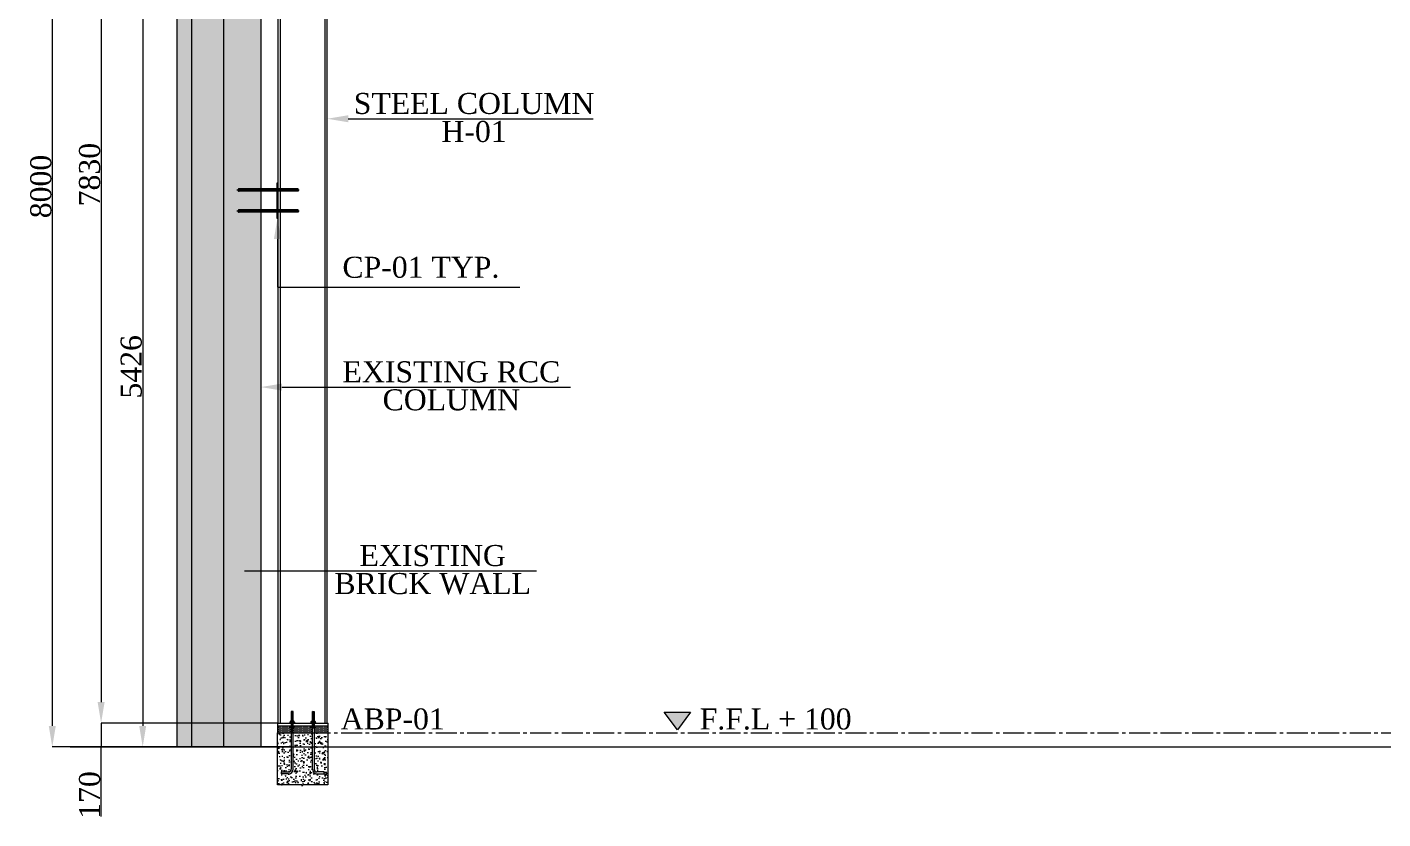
# Model space of a CAD drawing. Header units: millimetres. Extents: x 0 to 13151789, y -1482478 to 0.
# Drawn here: x 12772472 to 12782151, y -1426593 to -1420942 of the extents above; entities that cross this region are included whole.
import ezdxf
from ezdxf.entities.mleader import LeaderData, LeaderLine
from ezdxf.math import Vec2, Vec3

# ---------------------------------------------------------------- set-up
doc = ezdxf.new("R2010")
doc.units = ezdxf.units.MM
doc.header["$LTSCALE"] = 0.4
doc.header["$MEASUREMENT"] = 0
doc.header["$PDMODE"] = 66
doc.linetypes.add('CENTER2', pattern=[1.125, 0.75, -0.125, 0.125, -0.125])
doc.layers.get('0').update_dxf_attribs({"lineweight": 0})
doc.layers.get('Defpoints').update_dxf_attribs({"lineweight": 0})
for name, color, linetype, lineweight in [('2', 3, 'Continuous', 0), ('Bolt', 255, 'Continuous', 0), ('COLUM HATCH', 7, 'Continuous', 0), ('HATCH', 8, 'Continuous', 0), ('Layer 1', 7, 'Continuous', 0), ('MISCEL', 7, 'Continuous', 0), ('Other object type', 1, 'Continuous', 0), ('Outer Line', 1, 'Continuous', 0)]:
    doc.layers.add(name, color=color, linetype=linetype, lineweight=lineweight)
doc.styles.add('style2', font='ARIALN.TTF')
doc.styles.add('TNROMAN', font='times.ttf')
doc.dimstyles.new('shahid', dxfattribs={"dimtxt": 37.0005, "dimasz": 20, "dimexe": 8, "dimexo": 10, "dimgap": 5, "dimtad": 3, "dimdec": 0, "dimrnd": 1, "dimzin": 0, "dimdsep": 46, "dimtxsty": 'style2', "dimcen": 0.09, "dimclrt": 1, "dimadec": 0, "dimazin": 0, "dimtfac": 1, "dimtdec": 0, "dimtix": 1, "dimtmove": 1, "dimatfit": 3, "dimfxl": 1, "dimtolj": 1, "dimtzin": 0, "dimlwd": 5, "dimlwe": 5, "dimarcsym": 0})

# ---------------------------------------------------------------- blocks, each defined once
blk = doc.blocks.new('*D290')
at = {"layer": 'Defpoints', "color": 0, "lineweight": 0, "transparency": 16777216}
for p in [(12774340.2, -1418079.8), (12772652.2, -1426079.8), (12774340.2, -1426079.8)]:
    blk.add_point(p, dxfattribs=at)
at = {"layer": 'Layer 1', "color": 8, "lineweight": 5, "transparency": 16777216}
for p, q in [((12774340.2, -1418079.8), (12772652.2, -1418079.8)), ((12772652.2, -1418229.8), (12772652.2, -1425929.8)), ((12774340.2, -1426079.8), (12772652.2, -1426079.8))]:
    blk.add_line(p, q, dxfattribs=at)
at = {"layer": 'Layer 1', "color": 8, "lineweight": 0, "transparency": 16777216}
for points in [[(12772627.2, -1418229.8), (12772677.2, -1418229.8), (12772652.2, -1418079.8)], [(12772627.2, -1425929.8), (12772677.2, -1425929.8), (12772652.2, -1426079.8)]]:
    blk.add_solid(points, dxfattribs=at)
at = {"layer": 'Layer 1', "color": 2, "lineweight": 0, "transparency": 16777216, "insert": (12772570.9, -1422079.8), "char_height": 150, "attachment_point": 5, "rotation": 90, "style": 'TNROMAN'}
blk.add_mtext('\\A1;8000', dxfattribs=at)
blk = doc.blocks.new('*D295')
at = {"layer": 'Defpoints', "color": 0, "lineweight": 0, "transparency": 16777216}
for p in [(12774265.2, -1418079.8), (12773000.7, -1425909.8), (12774265.2, -1425909.8)]:
    blk.add_point(p, dxfattribs=at)
at = {"layer": 'Layer 1', "color": 8, "lineweight": 5, "transparency": 16777216}
for p, q in [((12774265.2, -1418079.8), (12773000.7, -1418079.8)), ((12773000.7, -1418229.8), (12773000.7, -1425759.8)), ((12774265.2, -1425909.8), (12773000.7, -1425909.8))]:
    blk.add_line(p, q, dxfattribs=at)
at = {"layer": 'Layer 1', "color": 8, "lineweight": 0, "transparency": 16777216}
for points in [[(12772975.7, -1418229.8), (12773025.7, -1418229.8), (12773000.7, -1418079.8)], [(12772975.7, -1425759.8), (12773025.7, -1425759.8), (12773000.7, -1425909.8)]]:
    blk.add_solid(points, dxfattribs=at)
at = {"layer": 'Layer 1', "color": 2, "lineweight": 0, "transparency": 16777216, "insert": (12772919.2, -1421994.8), "char_height": 150, "attachment_point": 5, "rotation": 90, "style": 'TNROMAN'}
blk.add_mtext('\\A1;7830', dxfattribs=at)
blk = doc.blocks.new('*D296')
at = {"layer": 'Defpoints', "color": 0, "lineweight": 0, "transparency": 16777216}
for p in [(12774265.2, -1425909.8), (12773000.7, -1426079.8), (12773540.2, -1426079.8)]:
    blk.add_point(p, dxfattribs=at)
at = {"layer": 'Layer 1', "color": 8, "lineweight": 5, "transparency": 16777216}
for p, q in [((12774265.2, -1425909.8), (12773000.7, -1425909.8)), ((12773000.7, -1425909.8), (12773000.7, -1426079.8)), ((12773000.7, -1425909.8), (12773000.7, -1426079.8)), ((12773540.2, -1426079.8), (12773000.7, -1426079.8)), ((12773000.7, -1426577.2), (12773000.7, -1426079.8))]:
    blk.add_line(p, q, dxfattribs=at)
at = {"layer": 'Layer 1', "color": 2, "lineweight": 0, "transparency": 16777216, "insert": (12772919.2, -1426423), "char_height": 150, "attachment_point": 5, "rotation": 90, "style": 'TNROMAN'}
blk.add_mtext('\\A1;170', dxfattribs=at)
blk = doc.blocks.new('*D300')
at = {"layer": 'Defpoints', "color": 0, "lineweight": 0, "transparency": 16777216}
for p in [(12774464.7, -1420653.8), (12773297.6, -1426079.8), (12773496.2, -1426079.8)]:
    blk.add_point(p, dxfattribs=at)
at = {"layer": 'Layer 1', "color": 8, "lineweight": 5, "transparency": 16777216}
for p, q in [((12774464.7, -1420653.8), (12773297.6, -1420653.8)), ((12773297.6, -1420803.8), (12773297.6, -1425929.8)), ((12773496.2, -1426079.8), (12773297.6, -1426079.8))]:
    blk.add_line(p, q, dxfattribs=at)
at = {"layer": 'Layer 1', "color": 8, "lineweight": 0, "transparency": 16777216}
for points in [[(12773272.6, -1420803.8), (12773322.6, -1420803.8), (12773297.6, -1420653.8)], [(12773272.6, -1425929.8), (12773322.6, -1425929.8), (12773297.6, -1426079.8)]]:
    blk.add_solid(points, dxfattribs=at)
at = {"layer": 'Layer 1', "color": 2, "lineweight": 0, "transparency": 16777216, "insert": (12773216.3, -1423366.8), "char_height": 150, "attachment_point": 5, "rotation": 90, "style": 'TNROMAN'}
blk.add_mtext('\\A1;5426', dxfattribs=at)

msp = doc.modelspace()

# ---------------------------------------------------------------- hatches: boundary and pattern name
at = {"layer": 'Bolt', "linetype": 'Continuous', "lineweight": 0, "ltscale": 20}
h = msp.add_hatch(dxfattribs=at)
h.set_pattern_fill('DOTS', color=4, scale=120)
h.set_pattern_definition([(0, (5169178.461, -2111317.613), (3.75, 7.5), [0, -7.5])])
h.paths.add_polyline_path([(12774371.9, -1425941.4), (12774363.8, -1425941.4), (12774364.7, -1425941.4, -0.144378), (12774358.6, -1425939.2), (12774358.6, -1425930.6), (12774371.9, -1425930.4), (12774371.9, -1425929.8), (12774260.2, -1425929.8), (12774260.2, -1425979.8), (12774371.9, -1425979.8)])
h.paths.add_polyline_path([(12774352, -1425940.3, -0.076214), (12774351.2, -1425939.2)], flags=16)
h.paths.add_polyline_path([(12774508.6, -1425941.4), (12774503, -1425941.4), (12774502.1, -1425940.4, -0.085805), (12774501.2, -1425939.2), (12774501.2, -1425930.9), (12774508.6, -1425930.9), (12774508.6, -1425929.8), (12774371.9, -1425929.8), (12774371.9, -1425930.9), (12774379.3, -1425930.9), (12774379.3, -1425939.2, -0.085805), (12774378.4, -1425940.4), (12774377.5, -1425941.4), (12774371.9, -1425941.4), (12774371.9, -1425979.8), (12774508.6, -1425979.8)])
h.paths.add_polyline_path([(12774620.2, -1425929.8), (12774521.9, -1425929.8), (12774521.9, -1425930.9), (12774529.3, -1425930.9), (12774529.3, -1425939.2, -0.076214), (12774528.5, -1425940.3), (12774527.6, -1425941.4), (12774521.9, -1425941.4), (12774521.9, -1425979.8), (12774620.2, -1425979.8)])
at = {"layer": 'COLUM HATCH', "lineweight": 0}
h = msp.add_hatch(dxfattribs=at)
h.set_pattern_fill('AR-B816C', color=251, scale=12.5)
h.set_pattern_definition([(0, (5158747.62, -1995925.84), (100, 100), [195.3125, -4.6875]), (0, (5158647.62, -1995921.15), (100, 100), [195.3125, -4.6875]), (90, (5158747.62, -1995925.84), (-100, 100), [-104.6875, 95.3125]), (90, (5158742.93, -1995925.84), (-100, 100), [-104.6875, 95.3125])])
edge = h.paths.add_edge_path()
edge.add_line((12773646.2, -1426079.8), (12773875.2, -1426079.8))
edge.add_line((12773875.2, -1426079.8), (12773875.2, -1417769.8))
edge.add_spline(control_points=[(12773875.2, -1417769.8), (12773777.5, -1417781.7), (12773717.1, -1417844.9), (12773646.2, -1417838.2)], knot_values=[113.753398, 113.753398, 113.753398, 113.753398, 352.738976, 352.738976, 352.738976, 352.738976], degree=3, periodic=0)
edge.add_line((12773646.2, -1417838.2), (12773646.2, -1426079.8))
at = {"layer": 'HATCH', "lineweight": 0}
h = msp.add_hatch(dxfattribs=at)
h.set_pattern_fill('AR-CONC', color=251, scale=22)
h.set_pattern_definition([(50, (5158747.62, -1995925.84), (157.7972402, -13.8054697), [16.5, -181.5]), (355, (5158747.62, -1995925.84), (-30.5252934, 165.4822694), [13.2, -145.2]), (100.4514445, (5158760.77, -1995926.99), (127.2719463, 151.676798), [14.0228422, -154.2512646]), (46.1842, (5158747.62, -1995881.84), (234.7930927, -36.414242), [24.75, -272.25]), (96.6356355, (5158767.19, -1995884.88), (205.625628, 214.306092), [21.034275, -231.377027]), (351.184164, (5158747.62, -1995881.84), (205.625628, 214.306092), [19.8, -217.8]), (21, (5158769.62, -1995892.84), (131.3195515, -88.576156), [16.5, -181.5]), (326, (5158769.62, -1995892.84), (53.529373, 159.53301), [13.2, -145.2]), (71.4514447, (5158780.56, -1995900.22), (184.848923, 70.9568536), [14.0228418, -154.2512646]), (37.5, (5158747.62, -1995925.84), (2.67516817, 73.23664784), [0, -143.44, 0, -147.4, 0, -145.75]), (7.5, (5158747.62, -1995925.84), (57.8752982, 86.7705766), [0, -84.04, 0, -140.14, 0, -55.55]), (327.5, (5158698.56, -1995925.84), (117.44093596, -4.9620718), [0, -55, 0, -171.6, 0, -227.7]), (317.5, (5158676.56, -1995925.84), (128.3009573, 22.0230961), [0, -71.5, 0, -113.96, 0, -161.7])])
edge = h.paths.add_edge_path()
edge.add_spline(control_points=[(12774158.3, -1417818.7), (12774148.8, -1417811.4), (12774050.4, -1417777.8), (12773954.8, -1417769.5)], knot_values=[413.486277, 413.486277, 413.486277, 413.486277, 624.848187, 624.848187, 624.848187, 624.848187], degree=3, periodic=0)
edge.add_spline(control_points=[(12773954.8, -1417769.5), (12773945.4, -1417768.7), (12773936, -1417768.1), (12773926.7, -1417767.8)], knot_values=[392.638294, 392.638294, 392.638294, 392.638294, 413.486277, 413.486277, 413.486277, 413.486277], degree=3, periodic=0)
edge.add_spline(control_points=[(12773926.7, -1417767.8), (12773925.1, -1417767.8), (12773923.5, -1417767.7), (12773922, -1417767.7)], knot_values=[389.096866, 389.096866, 389.096866, 389.096866, 392.638294, 392.638294, 392.638294, 392.638294], degree=3, periodic=0)
edge.add_spline(control_points=[(12773922, -1417767.7), (12773905.8, -1417767.4), (12773890.1, -1417768), (12773875.2, -1417769.8), (12773875.2, -1417769.8)], knot_values=[352.738976, 352.738976, 352.738976, 352.738976, 389.096866, 389.096866, 389.096866, 389.096866, 389.096866], degree=3, periodic=0)
edge.add_line((12773875.2, -1417769.8), (12773875.2, -1426079.8))
edge.add_line((12773875.2, -1426079.8), (12774140.2, -1426079.8))
edge.add_line((12774140.2, -1426079.8), (12774140.2, -1417810.7))
edge = h.paths.add_edge_path()
edge.add_spline(control_points=[(12773875.2, -1417769.8), (12773875.2, -1417769.8), (12773875.2, -1417769.8), (12773875.2, -1417769.8)], knot_values=[352.737657, 352.737657, 352.737657, 352.737657, 352.738976, 352.738976, 352.738976, 352.738976], degree=3, periodic=0)
edge.add_spline(control_points=[(12773875.2, -1417769.8), (12773875.2, -1417769.8), (12773875.2, -1417769.8), (12773875.2, -1417769.8)], knot_values=[352.735807, 352.735807, 352.735807, 352.735807, 352.737657, 352.737657, 352.737657, 352.737657], degree=3, periodic=0)
edge.add_spline(control_points=[(12773875.2, -1417769.8), (12773870.4, -1417770.4), (12773865.6, -1417771.1), (12773860.9, -1417771.9)], knot_values=[340.792994, 340.792994, 340.792994, 340.792994, 352.735807, 352.735807, 352.735807, 352.735807], degree=3, periodic=0)
edge.add_spline(control_points=[(12773860.9, -1417771.9), (12773857.1, -1417772.6), (12773853.4, -1417773.4), (12773849.7, -1417774.2)], knot_values=[331.202365, 331.202365, 331.202365, 331.202365, 340.792994, 340.792994, 340.792994, 340.792994], degree=3, periodic=0)
edge.add_spline(control_points=[(12773849.7, -1417774.2), (12773847, -1417774.8), (12773844.3, -1417775.4), (12773841.7, -1417776.1)], knot_values=[324.14125, 324.14125, 324.14125, 324.14125, 331.202365, 331.202365, 331.202365, 331.202365], degree=3, periodic=0)
edge.add_spline(control_points=[(12773841.7, -1417776.1), (12773838.8, -1417776.8), (12773835.9, -1417777.5), (12773833.1, -1417778.3)], knot_values=[316.392028, 316.392028, 316.392028, 316.392028, 324.14125, 324.14125, 324.14125, 324.14125], degree=3, periodic=0)
edge.add_spline(control_points=[(12773833.1, -1417778.3), (12773817.2, -1417782.8), (12773802.2, -1417788.4), (12773788, -1417794.4)], knot_values=[272.886474, 272.886474, 272.886474, 272.886474, 316.392028, 316.392028, 316.392028, 316.392028], degree=3, periodic=0)
edge.add_spline(control_points=[(12773788, -1417794.4), (12773755.5, -1417807.9), (12773726.7, -1417823.4), (12773698.2, -1417832)], knot_values=[173.500168, 173.500168, 173.500168, 173.500168, 272.886474, 272.886474, 272.886474, 272.886474], degree=3, periodic=0)
edge.add_spline(control_points=[(12773698.2, -1417832), (12773695.6, -1417832.8), (12773693, -1417833.5), (12773690.4, -1417834.1)], knot_values=[164.495256, 164.495256, 164.495256, 164.495256, 173.49922, 173.49922, 173.49922, 173.49922], degree=3, periodic=0)
edge.add_spline(control_points=[(12773686.9, -1417835), (12773683.7, -1417835.8), (12773680.5, -1417836.4), (12773677.3, -1417836.9)], knot_values=[149.254601, 149.254601, 149.254601, 149.254601, 160.330745, 160.330745, 160.330745, 160.330745], degree=3, periodic=0)
edge.add_spline(control_points=[(12773667.8, -1417838.1), (12773665, -1417838.4), (12773662.2, -1417838.6), (12773659.4, -1417838.6)], knot_values=[128.690006, 128.690006, 128.690006, 128.690006, 138.318419, 138.318419, 138.318419, 138.318419], degree=3, periodic=0)
edge.add_spline(control_points=[(12773659.4, -1417838.6), (12773657.4, -1417838.7), (12773655.3, -1417838.7), (12773653.2, -1417838.6)], knot_values=[121.612033, 121.612033, 121.612033, 121.612033, 128.690006, 128.690006, 128.690006, 128.690006], degree=3, periodic=0)
edge.add_line((12773646.2, -1417838.5), (12773646.2, -1426079.8))
edge.add_line((12773646.2, -1426079.8), (12773875.2, -1426079.8))
edge.add_line((12773875.2, -1426079.8), (12773875.2, -1417769.8))
edge = h.paths.add_edge_path()
edge.add_spline(control_points=[(12773641.2, -1417837.6), (12773638.3, -1417837.2), (12773635.4, -1417836.6), (12773632.5, -1417836)], knot_values=[98.408551, 98.408551, 98.408551, 98.408551, 108.082426, 108.082426, 108.082426, 108.082426], degree=3, periodic=0)
edge.add_spline(control_points=[(12773632.5, -1417836), (12773626.8, -1417834.9), (12773621.1, -1417833.3), (12773615.3, -1417831.4)], knot_values=[79.644726, 79.644726, 79.644726, 79.644726, 98.408551, 98.408551, 98.408551, 98.408551], degree=3, periodic=0)
edge.add_spline(control_points=[(12773615.3, -1417831.4), (12773611.7, -1417830.3), (12773608.2, -1417829), (12773604.5, -1417827.6)], knot_values=[68.020514, 68.020514, 68.020514, 68.020514, 79.644726, 79.644726, 79.644726, 79.644726], degree=3, periodic=0)
edge.add_spline(control_points=[(12773604.5, -1417827.6), (12773598.7, -1417825.4), (12773592.7, -1417822.9), (12773586.8, -1417820.2)], knot_values=[49.01252, 49.01252, 49.01252, 49.01252, 68.020514, 68.020514, 68.020514, 68.020514], degree=3, periodic=0)
edge.add_spline(control_points=[(12773586.8, -1417820.2), (12773579.3, -1417816.8), (12773571.8, -1417813.2), (12773564.2, -1417809.4)], knot_values=[25.182378, 25.182378, 25.182378, 25.182378, 49.01252, 49.01252, 49.01252, 49.01252], degree=3, periodic=0)
edge.add_spline(control_points=[(12773564.2, -1417809.4), (12773556.5, -1417805.4), (12773548.7, -1417801.4), (12773541, -1417797.3)], knot_values=[0.776139, 0.776139, 0.776139, 0.776139, 25.182378, 25.182378, 25.182378, 25.182378], degree=3, periodic=0)
edge.add_line((12773540.2, -1417796.9), (12773540.2, -1426079.8))
edge.add_line((12773540.2, -1426079.8), (12773646.2, -1426079.8))
edge.add_line((12773646.2, -1426079.8), (12773646.2, -1417838.4))
at = {"layer": 'Other object type', "lineweight": 0}
h = msp.add_hatch(color=4, dxfattribs=at)
h.dxf.hatch_style = 1
h.paths.add_polyline_path([(12777020.9, -1425832.6), (12777114.5, -1425958.5), (12777208.1, -1425832.6)])
at = {"layer": 'Other object type', "lineweight": 0, "transparency": 33554526}
h = msp.add_hatch(dxfattribs=at)
h.set_pattern_fill('AR-CONC', color=255, scale=10)
h.set_pattern_definition([(50, (5167714.24, -2109359.82), (71.72601826, -6.2752135), [7.5, -82.5]), (355, (5167714.24, -2109359.82), (-13.87513336, 75.2192134), [6, -66]), (100.4514445, (5167720.22, -2109360.343), (57.8508847, 68.9439991), [6.3740192, -70.1142112]), (46.1842, (5167714.24, -2109339.82), (106.7241331, -16.5519281), [11.25, -123.75]), (96.6356355, (5167723.14, -2109341.2), (93.4661946, 97.4118601), [9.5610342, -105.171376]), (351.184164, (5167714.24, -2109339.82), (93.4661945, 97.41186), [9, -99.0000001]), (21, (5167724.24, -2109344.82), (59.6907052, -40.26188907), [7.5, -82.5]), (326, (5167724.24, -2109344.82), (24.3315332, 72.5150045), [6, -66]), (71.4514447, (5167729.216, -2109348.176), (84.0222377, 32.2531153), [6.374019, -70.1142112]), (37.5, (5167714.241, -2109359.82), (1.21598553, 33.28938538), [0, -65.2, 0, -67, 0, -66.25]), (7.5, (5167714.24, -2109359.82), (26.30695374, 39.44117119), [0, -38.2, 0, -63.7, 0, -25.25]), (327.5, (5167691.941, -2109359.82), (53.38224362, -2.25548717), [0, -25, 0, -78, 0, -103.5]), (317.5, (5167681.94, -2109359.82), (58.31861693, 10.01049823), [0, -32.5, 0, -51.8, 0, -73.5])])
h.paths.add_polyline_path([(12774508.6, -1425979.8), (12774371.9, -1425979.8), (12774371.9, -1426238.7, -0.414217), (12774339.3, -1426271.3), (12774288.2, -1426271.3), (12774288.2, -1426258), (12774339.3, -1426258, 0.414218), (12774358.6, -1426238.7), (12774358.6, -1425979.8), (12774260.2, -1425979.8), (12774260.2, -1426350.5), (12774433.3, -1426350.5), (12774436.5, -1426359.2), (12774443, -1426341.8), (12774446.1, -1426350.5), (12774620.2, -1426350.5), (12774620.2, -1425979.8), (12774521.9, -1425979.8), (12774521.9, -1426238.7, 0.414209), (12774541.2, -1426258), (12774592.3, -1426258), (12774592.3, -1426271.3), (12774541.2, -1426271.3, -0.41421), (12774508.6, -1426238.7)])

# ---------------------------------------------------------------- linework, layer by layer
at = {"lineweight": 0, "ltscale": 0.0025}
for points in [[(12774765.2, -1421571), (12774615.2, -1421596), (12774765.2, -1421621)], [(12774284.6, -1422454.8), (12774259.6, -1422304.8), (12774234.6, -1422454.8)], [(12774291.1, -1423486.3), (12774141.1, -1423511.3), (12774291.1, -1423536.3)], [(12774025.2, -1424797.8), (12773875.2, -1424822.8), (12774025.2, -1424847.8)]]:
    msp.add_solid(points, dxfattribs=at)
at = {"layer": '2', "lineweight": 0}
for p, q in [((12774265.2, -1423269), (12774265.2, -1418079.8)), ((12774615.2, -1423909.8), (12774615.2, -1418079.8)), ((12774280.2, -1423269), (12774280.2, -1418091.8)), ((12774600.2, -1423909.8), (12774600.2, -1418091.8)), ((12774265.2, -1425909.8), (12774265.2, -1422849.3)), ((12774280.2, -1425909.8), (12774280.2, -1422849.3)), ((12774600.2, -1425909.8), (12774600.2, -1423493.5)), ((12774615.2, -1425909.8), (12774615.2, -1423493.5)), ((12774260.2, -1425909.8), (12774620.2, -1425909.8)), ((12774260.2, -1425909.8), (12774260.2, -1425929.8)), ((12774620.2, -1425909.8), (12774620.2, -1425929.8)), ((12774260.2, -1425929.8), (12774620.2, -1425929.8))]:
    msp.add_line(p, q, dxfattribs=at)
at = {"layer": '2', "lineweight": 0, "const_width": 5}
msp.add_lwpolyline([(12774620.2, -1425929.8), (12774260.2, -1425929.8), (12774260.2, -1425909.8), (12774620.2, -1425909.8)], close=True, dxfattribs=at)
at = {"layer": 'Bolt', "color": 4, "linetype": 'Continuous', "lineweight": 0, "ltscale": 20}
for p, q in [((12774351.4, -1425931.7), (12774351.4, -1425931.7)), ((12774353, -1425941.1), (12774353, -1425941.1)), ((12774356.1, -1425941.1), (12774356.1, -1425941.1)), ((12774359.2, -1425941.1), (12774359.2, -1425941.1)), ((12774362.3, -1425941.1), (12774362.3, -1425941.1)), ((12774379.5, -1425931.7), (12774379.5, -1425931.7)), ((12774515.5, -1425941.1), (12774515.5, -1425941.1))]:
    msp.add_line(p, q, dxfattribs=at)
at = {"layer": 'MISCEL', "color": 1, "lineweight": 0}
for p, q in [((12774415.7, -1422104.8), (12773970.4, -1422104.8)), ((12774406.2, -1422095.7), (12773985.5, -1422095.7)), ((12773986, -1422114), (12773985.6, -1422114)), ((12774037.9, -1422095.7), (12773986, -1422095.7)), ((12774037.9, -1422114), (12773986.1, -1422114)), ((12774405.9, -1422114), (12773990.5, -1422114)), ((12774019.3, -1422114), (12774019.3, -1422095.7)), ((12774280.1, -1422096.2), (12774280.4, -1422114)), ((12774282.1, -1422100.3), (12774282.3, -1422111)), ((12774284.1, -1422096.2), (12774284.2, -1422104.8)), ((12774285.8, -1422100.3), (12774286, -1422111)), ((12774287.5, -1422096.2), (12774287.8, -1422114)), ((12774289.2, -1422100.3), (12774289.4, -1422111)), ((12774292.6, -1422100.3), (12774292.8, -1422111)), ((12774294.3, -1422095.7), (12774294.6, -1422114)), ((12774296.3, -1422099.8), (12774296.5, -1422110.5)), ((12774298.2, -1422095.7), (12774298.6, -1422114)), ((12774299.6, -1422104.8), (12774407.6, -1422104.8)), ((12774300, -1422099.8), (12774300.2, -1422110.5)), ((12774301.6, -1422095.7), (12774302, -1422114)), ((12774303.4, -1422099.8), (12774303.6, -1422110.5)), ((12774305, -1422095.7), (12774305.4, -1422114)), ((12774306.8, -1422099.8), (12774307, -1422110.5)), ((12774308.4, -1422095.7), (12774308.8, -1422114)), ((12774308.4, -1422095.7), (12774308.8, -1422114)), ((12774310.5, -1422099.8), (12774310.7, -1422110.5)), ((12774312.4, -1422095.7), (12774312.7, -1422114)), ((12774314.2, -1422099.8), (12774314.4, -1422110.5)), ((12774315.8, -1422095.7), (12774316.2, -1422114)), ((12774317.6, -1422099.8), (12774317.8, -1422110.5)), ((12774319.2, -1422095.7), (12774319.6, -1422114)), ((12774321, -1422099.8), (12774321.2, -1422110.5)), ((12774322.6, -1422095.7), (12774323, -1422114)), ((12774324.4, -1422099.8), (12774324.6, -1422110.5)), ((12774326, -1422095.7), (12774326.4, -1422114)), ((12774327.8, -1422099.8), (12774328, -1422110.5)), ((12774329.4, -1422095.7), (12774329.8, -1422114)), ((12774330.4, -1422099.8), (12774330.6, -1422110.5)), ((12774332, -1422095.7), (12774332.3, -1422114)), ((12774334.1, -1422099.8), (12774334.2, -1422110.5)), ((12774336, -1422095.7), (12774336.3, -1422114)), ((12774337.8, -1422099.8), (12774338, -1422110.5)), ((12774339.4, -1422095.7), (12774339.7, -1422114)), ((12774341.2, -1422099.8), (12774341.4, -1422110.5)), ((12774342.8, -1422095.7), (12774343.1, -1422114)), ((12774344.6, -1422099.8), (12774344.8, -1422110.5)), ((12774346.2, -1422095.7), (12774346.5, -1422114)), ((12774348, -1422099.8), (12774348.2, -1422110.5)), ((12774349.6, -1422095.7), (12774349.9, -1422114)), ((12774351.4, -1422099.8), (12774351.6, -1422110.5)), ((12774353, -1422095.7), (12774353.3, -1422114)), ((12774353.9, -1422099.8), (12774354.1, -1422110.5)), ((12774355.6, -1422095.7), (12774355.9, -1422114)), ((12774357.6, -1422099.8), (12774357.8, -1422110.5)), ((12774359.6, -1422095.7), (12774359.9, -1422114)), ((12774361.3, -1422099.8), (12774361.5, -1422110.5)), ((12774363, -1422095.7), (12774363.3, -1422114)), ((12774364.7, -1422099.8), (12774364.9, -1422110.5)), ((12774366.4, -1422095.7), (12774366.7, -1422114)), ((12774368.1, -1422099.8), (12774368.3, -1422110.5)), ((12774369.8, -1422095.7), (12774370.1, -1422114)), ((12774371.5, -1422099.8), (12774371.7, -1422110.5)), ((12774373.2, -1422095.3), (12774373.5, -1422113.7)), ((12774373.2, -1422095.7), (12774373.5, -1422114)), ((12774374.1, -1422099.8), (12774374.3, -1422110.5)), ((12774375.7, -1422095.7), (12774376, -1422114)), ((12774377.8, -1422099.8), (12774378, -1422110.5)), ((12774379.7, -1422095.7), (12774380, -1422114)), ((12774381.5, -1422099.8), (12774381.7, -1422110.5)), ((12774383.1, -1422095.7), (12774383.4, -1422114)), ((12774384.9, -1422099.8), (12774385.1, -1422110.5)), ((12774386.5, -1422095.7), (12774386.8, -1422114)), ((12774388.3, -1422099.8), (12774388.5, -1422110.5)), ((12774389.9, -1422095.7), (12774390.2, -1422114)), ((12774390, -1422095.7), (12774390.3, -1422114)), ((12774391.7, -1422099.8), (12774391.9, -1422110.5)), ((12774391.8, -1422099.8), (12774392, -1422110.5)), ((12774393.3, -1422095.7), (12774393.6, -1422114)), ((12774393.4, -1422095.7), (12774393.7, -1422114)), ((12774395.2, -1422099.8), (12774395.4, -1422110.5)), ((12774396.8, -1422095.7), (12774397.1, -1422114)), ((12774398.6, -1422099.8), (12774398.8, -1422110.5)), ((12774400.2, -1422095.7), (12774400.5, -1422114)), ((12774402, -1422099.8), (12774402.2, -1422110.5)), ((12774403.6, -1422095.7), (12774403.9, -1422114)), ((12774404.9, -1422099.8), (12774405.1, -1422110.5)), ((12774406.6, -1422112.9), (12774405.9, -1422114)), ((12774406.6, -1422096.7), (12774406.2, -1422095.7)), ((12774406.6, -1422104.8), (12774406.6, -1422096.7)), ((12774406.6, -1422104.8), (12774406.6, -1422112.9)), ((12774406.2, -1422245.7), (12773985.5, -1422245.7)), ((12774037.9, -1422245.7), (12773986, -1422245.7)), ((12774019.3, -1422264), (12774019.3, -1422245.7)), ((12774280.1, -1422246.2), (12774280.4, -1422264)), ((12774284.1, -1422246.2), (12774284.2, -1422254.8)), ((12774287.5, -1422246.2), (12774287.8, -1422264)), ((12774294.3, -1422245.7), (12774294.6, -1422264)), ((12774298.2, -1422245.7), (12774298.6, -1422264)), ((12774301.6, -1422245.7), (12774302, -1422264)), ((12774305, -1422245.7), (12774305.4, -1422264)), ((12774308.4, -1422245.7), (12774308.8, -1422264)), ((12774308.4, -1422245.7), (12774308.8, -1422264)), ((12774312.4, -1422245.7), (12774312.7, -1422264)), ((12774315.8, -1422245.7), (12774316.2, -1422264)), ((12774319.2, -1422245.7), (12774319.6, -1422264)), ((12774322.6, -1422245.7), (12774323, -1422264)), ((12774326, -1422245.7), (12774326.4, -1422264)), ((12774329.4, -1422245.7), (12774329.8, -1422264)), ((12774332, -1422245.7), (12774332.3, -1422264)), ((12774336, -1422245.7), (12774336.3, -1422264)), ((12774339.4, -1422245.7), (12774339.7, -1422264)), ((12774342.8, -1422245.7), (12774343.1, -1422264)), ((12774346.2, -1422245.7), (12774346.5, -1422264)), ((12774349.6, -1422245.7), (12774349.9, -1422264)), ((12774353, -1422245.7), (12774353.3, -1422264)), ((12774355.6, -1422245.7), (12774355.9, -1422264)), ((12774359.6, -1422245.7), (12774359.9, -1422264)), ((12774363, -1422245.7), (12774363.3, -1422264)), ((12774366.4, -1422245.7), (12774366.7, -1422264)), ((12774369.8, -1422245.7), (12774370.1, -1422264)), ((12774373.2, -1422245.3), (12774373.5, -1422263.7)), ((12774373.2, -1422245.7), (12774373.5, -1422264)), ((12774375.7, -1422245.7), (12774376, -1422264)), ((12774379.7, -1422245.7), (12774380, -1422264)), ((12774383.1, -1422245.7), (12774383.4, -1422264)), ((12774386.5, -1422245.7), (12774386.8, -1422264)), ((12774389.9, -1422245.7), (12774390.2, -1422264)), ((12774390, -1422245.7), (12774390.3, -1422264)), ((12774393.3, -1422245.7), (12774393.6, -1422264)), ((12774393.4, -1422245.7), (12774393.7, -1422264)), ((12774396.8, -1422245.7), (12774397.1, -1422264)), ((12774400.2, -1422245.7), (12774400.5, -1422264)), ((12774403.6, -1422245.7), (12774403.9, -1422264)), ((12774406.6, -1422246.7), (12774406.2, -1422245.7)), ((12774406.6, -1422254.8), (12774406.6, -1422246.7)), ((12774415.7, -1422254.8), (12773970.4, -1422254.8)), ((12773986, -1422264), (12773985.6, -1422264)), ((12774037.9, -1422264), (12773986.1, -1422264)), ((12774405.9, -1422264), (12773990.5, -1422264)), ((12774282.1, -1422250.3), (12774282.3, -1422261)), ((12774285.8, -1422250.3), (12774286, -1422261)), ((12774289.2, -1422250.3), (12774289.4, -1422261)), ((12774292.6, -1422250.3), (12774292.8, -1422261)), ((12774296.3, -1422249.8), (12774296.5, -1422260.5)), ((12774299.6, -1422254.8), (12774407.6, -1422254.8)), ((12774300, -1422249.8), (12774300.2, -1422260.5)), ((12774303.4, -1422249.8), (12774303.6, -1422260.5)), ((12774306.8, -1422249.8), (12774307, -1422260.5)), ((12774310.5, -1422249.8), (12774310.7, -1422260.5)), ((12774314.2, -1422249.8), (12774314.4, -1422260.5)), ((12774317.6, -1422249.8), (12774317.8, -1422260.5)), ((12774321, -1422249.8), (12774321.2, -1422260.5)), ((12774324.4, -1422249.8), (12774324.6, -1422260.5)), ((12774327.8, -1422249.8), (12774328, -1422260.5)), ((12774330.4, -1422249.8), (12774330.6, -1422260.5)), ((12774334.1, -1422249.8), (12774334.2, -1422260.5)), ((12774337.8, -1422249.8), (12774338, -1422260.5)), ((12774341.2, -1422249.8), (12774341.4, -1422260.5)), ((12774344.6, -1422249.8), (12774344.8, -1422260.5)), ((12774348, -1422249.8), (12774348.2, -1422260.5)), ((12774351.4, -1422249.8), (12774351.6, -1422260.5)), ((12774353.9, -1422249.8), (12774354.1, -1422260.5)), ((12774357.6, -1422249.8), (12774357.8, -1422260.5)), ((12774361.3, -1422249.8), (12774361.5, -1422260.5)), ((12774364.7, -1422249.8), (12774364.9, -1422260.5)), ((12774368.1, -1422249.8), (12774368.3, -1422260.5)), ((12774371.5, -1422249.8), (12774371.7, -1422260.5)), ((12774374.1, -1422249.8), (12774374.3, -1422260.5)), ((12774377.8, -1422249.8), (12774378, -1422260.5)), ((12774381.5, -1422249.8), (12774381.7, -1422260.5)), ((12774384.9, -1422249.8), (12774385.1, -1422260.5)), ((12774388.3, -1422249.8), (12774388.5, -1422260.5)), ((12774391.7, -1422249.8), (12774391.9, -1422260.5)), ((12774391.8, -1422249.8), (12774392, -1422260.5)), ((12774395.2, -1422249.8), (12774395.4, -1422260.5)), ((12774398.6, -1422249.8), (12774398.8, -1422260.5)), ((12774402, -1422249.8), (12774402.2, -1422260.5)), ((12774404.9, -1422249.8), (12774405.1, -1422260.5)), ((12774406.6, -1422262.9), (12774405.9, -1422264)), ((12774406.6, -1422254.8), (12774406.6, -1422262.9))]:
    msp.add_line(p, q, dxfattribs=at)
at = {"layer": 'MISCEL', "lineweight": 0}
for p, q in [((12774360.2, -1425825.8), (12774358.6, -1425827.4)), ((12774358.6, -1425827.4), (12774358.6, -1426238.7)), ((12774358.6, -1425828.4), (12774371.7, -1425828.1)), ((12774359, -1425828.1), (12774370.3, -1425827.9)), ((12774370.3, -1425825.8), (12774360.2, -1425825.8)), ((12774371.9, -1425827.4), (12774370.3, -1425825.8)), ((12774371.9, -1426238.7), (12774371.9, -1425827.4)), ((12774508.6, -1425827.4), (12774510.2, -1425825.8)), ((12774508.6, -1426238.7), (12774508.6, -1425827.4)), ((12774521.9, -1425828.4), (12774508.8, -1425828.1)), ((12774521.1, -1425829.9), (12774509.8, -1425829.7)), ((12774510.2, -1425825.8), (12774520.3, -1425825.8)), ((12774520.3, -1425825.8), (12774521.9, -1425827.4)), ((12774521.9, -1425827.4), (12774521.9, -1426238.7)), ((12774385.1, -1425908.2), (12774345.4, -1425908.2)), ((12774345.4, -1425909.8), (12774345.4, -1425908.2)), ((12774385.1, -1425909.8), (12774345.4, -1425909.8)), ((12774350, -1425908.2), (12774350, -1425909.8)), ((12774351.2, -1425899.3), (12774352.9, -1425897.1)), ((12774351.2, -1425899.3), (12774351.2, -1425907.6)), ((12774379.3, -1425907.6), (12774351.2, -1425907.6)), ((12774377.5, -1425897.1), (12774352.9, -1425897.1)), ((12774358.4, -1425897.9), (12774371.7, -1425897.7)), ((12774358.6, -1425831.8), (12774371.9, -1425831.5)), ((12774358.6, -1425839), (12774371.9, -1425838.8)), ((12774358.6, -1425846.3), (12774371.9, -1425846)), ((12774358.6, -1425853.5), (12774371.7, -1425853.3)), ((12774358.6, -1425860.8), (12774371.9, -1425860.5)), ((12774358.6, -1425868), (12774371.9, -1425867.8)), ((12774358.6, -1425877.2), (12774371.9, -1425877)), ((12774358.6, -1425884.5), (12774371.9, -1425884.3)), ((12774358.6, -1425893.6), (12774371.9, -1425893.4)), ((12774358.6, -1425895.5), (12774371.9, -1425895.3)), ((12774358.6, -1425904.3), (12774358.6, -1425913.2)), ((12774358.6, -1425922.2), (12774371.9, -1425922)), ((12774358.6, -1425923.3), (12774371.9, -1425923.1)), ((12774358.8, -1425900.5), (12774372, -1425900.2)), ((12774359.1, -1425835.4), (12774371.9, -1425835.2)), ((12774359.2, -1425842.6), (12774371.9, -1425842.4)), ((12774359.4, -1425849.9), (12774371.9, -1425849.7)), ((12774359.5, -1425857.1), (12774370.8, -1425856.9)), ((12774359.5, -1425873.6), (12774370.8, -1425873.4)), ((12774359.6, -1425864.4), (12774370.9, -1425864.2)), ((12774359.6, -1425871.6), (12774370.9, -1425871.4)), ((12774359.6, -1425880.8), (12774370.9, -1425880.6)), ((12774359.6, -1425888.1), (12774370.9, -1425887.9)), ((12774359.6, -1425890), (12774370.9, -1425889.8)), ((12774359.6, -1425902.6), (12774370.9, -1425902.4)), ((12774359.7, -1425916.5), (12774371, -1425916.3)), ((12774359.7, -1425926.9), (12774371, -1425926.7)), ((12774379.3, -1425899.3), (12774377.5, -1425897.1)), ((12774379.3, -1425907.6), (12774379.3, -1425899.3)), ((12774380.5, -1425908.2), (12774380.5, -1425909.8)), ((12774385.1, -1425909.8), (12774385.1, -1425908.2)), ((12774495.4, -1425908.2), (12774535.1, -1425908.2)), ((12774495.4, -1425909.8), (12774495.4, -1425908.2)), ((12774495.4, -1425909.8), (12774535.1, -1425909.8)), ((12774500, -1425908.2), (12774500, -1425909.8)), ((12774501.2, -1425899.3), (12774503, -1425897.1)), ((12774501.2, -1425907.6), (12774501.2, -1425899.3)), ((12774501.2, -1425907.6), (12774529.3, -1425907.6)), ((12774503, -1425897.1), (12774527.6, -1425897.1)), ((12774521.7, -1425900.5), (12774508.5, -1425900.2)), ((12774521.9, -1425860.8), (12774508.6, -1425860.5)), ((12774521.9, -1425868), (12774508.6, -1425867.8)), ((12774521.9, -1425877.2), (12774508.6, -1425877)), ((12774521.9, -1425884.5), (12774508.6, -1425884.3)), ((12774521.9, -1425893.6), (12774508.6, -1425893.4)), ((12774521.9, -1425895.5), (12774508.6, -1425895.3)), ((12774521.9, -1425922.2), (12774508.6, -1425922)), ((12774521.9, -1425923.3), (12774508.6, -1425923.1)), ((12774522, -1425831.8), (12774508.8, -1425831.5)), ((12774522, -1425839), (12774508.8, -1425838.8)), ((12774522, -1425853.5), (12774508.8, -1425853.3)), ((12774522.1, -1425897.9), (12774508.8, -1425897.7)), ((12774522.1, -1425846.3), (12774508.9, -1425846)), ((12774520.9, -1425864.4), (12774509.5, -1425864.2)), ((12774520.9, -1425871.6), (12774509.5, -1425871.4)), ((12774520.9, -1425880.8), (12774509.5, -1425880.6)), ((12774520.9, -1425888.1), (12774509.5, -1425887.9)), ((12774520.9, -1425890), (12774509.5, -1425889.8)), ((12774520.9, -1425902.6), (12774509.5, -1425902.4)), ((12774520.8, -1425916.5), (12774509.5, -1425916.3)), ((12774520.8, -1425926.9), (12774509.5, -1425926.7)), ((12774521, -1425835.4), (12774509.7, -1425835.2)), ((12774521, -1425842.6), (12774509.7, -1425842.4)), ((12774521, -1425857.1), (12774509.7, -1425856.9)), ((12774521, -1425873.6), (12774509.7, -1425873.4)), ((12774521.1, -1425849.9), (12774509.8, -1425849.7)), ((12774521.9, -1425904.3), (12774521.9, -1425913.2)), ((12774529.3, -1425899.3), (12774527.6, -1425897.1)), ((12774529.3, -1425899.3), (12774529.3, -1425907.6)), ((12774530.5, -1425908.2), (12774530.5, -1425909.8)), ((12774535.1, -1425909.8), (12774535.1, -1425908.2)), ((12774379.3, -1425930.9), (12774351.2, -1425930.9)), ((12774351.2, -1425939.2), (12774351.2, -1425930.9)), ((12774351.2, -1425939.2), (12774352.9, -1425941.4)), ((12774377.5, -1425941.4), (12774352.9, -1425941.4)), ((12774358.6, -1425930.6), (12774371.9, -1425930.4)), ((12774358.6, -1425939.2), (12774358.6, -1425930.9)), ((12774358.6, -1425937.8), (12774371.9, -1425937.6)), ((12774358.6, -1425945.7), (12774371.9, -1425945.5)), ((12774359.7, -1425934.2), (12774371, -1425934)), ((12774359.7, -1425941.4), (12774371, -1425941.3)), ((12774379.3, -1425939.2), (12774377.5, -1425941.4)), ((12774379.3, -1425930.9), (12774379.3, -1425939.2)), ((12774501.2, -1425930.9), (12774529.3, -1425930.9)), ((12774501.2, -1425930.9), (12774501.2, -1425939.2)), ((12774501.2, -1425939.2), (12774503, -1425941.4)), ((12774503, -1425941.4), (12774527.6, -1425941.4)), ((12774521.9, -1425930.6), (12774508.6, -1425930.4)), ((12774521.9, -1425937.8), (12774508.6, -1425937.6)), ((12774521.9, -1425945.7), (12774508.6, -1425945.5)), ((12774520.8, -1425934.2), (12774509.5, -1425934)), ((12774520.8, -1425941.4), (12774509.5, -1425941.3)), ((12774521.9, -1425939.2), (12774521.9, -1425930.9)), ((12774529.3, -1425939.2), (12774527.6, -1425941.4)), ((12774529.3, -1425939.2), (12774529.3, -1425930.9)), ((12774288.2, -1426271.3), (12774288.2, -1426258)), ((12774288.2, -1426258), (12774339.3, -1426258)), ((12774339.3, -1426271.3), (12774288.2, -1426271.3)), ((12774592.3, -1426258), (12774541.2, -1426258)), ((12774541.2, -1426271.3), (12774592.3, -1426271.3)), ((12774592.3, -1426271.3), (12774592.3, -1426258))]:
    msp.add_line(p, q, dxfattribs=at)
at = {"layer": 'MISCEL', "color": 1, "lineweight": 0}
for centre in [(12773986, -1422104.8), (12773986, -1422254.8)]:
    msp.add_arc(centre, 9.17, 90, 270.03373, dxfattribs=at)
at = {"layer": 'MISCEL', "lineweight": 0}
for centre, radius, start, end in [((12774354.9, -1425901.4), 4.3, 30.15902, 149.84098), ((12774365.2, -1425908.4), 11.3, 54.12444, 125.87556), ((12774375.6, -1425901.4), 4.3, 30.15902, 149.84098), ((12774504.9, -1425901.4), 4.3, 30.15902, 149.84098), ((12774515.2, -1425908.4), 11.3, 54.12444, 125.87556), ((12774525.6, -1425901.4), 4.3, 30.15902, 149.84098), ((12774354.9, -1425937.1), 4.3, 210.15902, 329.84098), ((12774365.2, -1425930.1), 11.3, 234.12444, 305.87556), ((12774375.6, -1425937.1), 4.3, 210.15902, 329.84098), ((12774504.9, -1425937.1), 4.3, 210.15902, 329.84098), ((12774515.2, -1425930.1), 11.3, 234.12444, 305.87556), ((12774525.6, -1425937.1), 4.3, 210.15902, 329.84098), ((12774339.3, -1426238.7), 32.6, 270, 0), ((12774339.3, -1426238.7), 19.3, 270, 0), ((12774541.2, -1426238.7), 32.6, 180, 270), ((12774541.2, -1426238.7), 19.3, 180, 270)]:
    msp.add_arc(centre, radius, start, end, dxfattribs=at)
at = {"layer": 'Other object type', "color": 241, "lineweight": 0}
for p, q in [((12773540.2, -1417796.9), (12773540.2, -1426079.8)), ((12773875.2, -1417769.8), (12773875.2, -1426079.8)), ((12773646.2, -1417838.2), (12773646.2, -1426079.8)), ((12774140.2, -1417810.7), (12774140.2, -1426079.8)), ((12772779, -1426079.8), (12791829.4, -1426079.8))]:
    msp.add_line(p, q, dxfattribs=at)
at = {"layer": 'Other object type', "color": 0, "lineweight": 0}
for p, q in [((12774765.2, -1421596), (12776513.1, -1421596)), ((12774259.6, -1422454.8), (12774259.6, -1422799.3)), ((12774259.6, -1422799.3), (12775989.8, -1422799.3)), ((12774291.1, -1423511.3), (12776350.4, -1423511.3)), ((12774025.2, -1424822.8), (12776108.1, -1424822.8))]:
    msp.add_line(p, q, dxfattribs=at)
at = {"layer": 'Other object type', "color": 241, "linetype": 'CENTER2', "lineweight": 0, "ltscale": 500}
msp.add_line((12774264.2, -1425979.8), (12789131.3, -1425979.8), dxfattribs=at)
at = {"layer": 'Other object type', "color": 241, "lineweight": 0}
msp.add_lwpolyline([(12774265.2, -1422054.8), (12774255.2, -1422054.8), (12774255.2, -1422304.8), (12774265.2, -1422304.8)], close=True, dxfattribs=at)
at = {"layer": 'Other object type', "color": 4, "lineweight": 0}
msp.add_lwpolyline([(12777208.1, -1425832.6), (12777114.5, -1425958.5), (12777020.9, -1425832.6)], close=True, dxfattribs=at)
at = {"layer": 'Other object type', "color": 255, "lineweight": 0, "transparency": 33554526}
msp.add_lwpolyline([(12774620.2, -1425979.8), (12774620.2, -1426350.5), (12774446.1, -1426350.5), (12774443, -1426341.8), (12774436.5, -1426359.2), (12774433.3, -1426350.5), (12774260.2, -1426350.5), (12774260.2, -1425979.8)], close=True, dxfattribs=at)
at = {"layer": 'Outer Line', "color": 0, "lineweight": 0}
for p, q in [((12774260.2, -1425929.8), (12774260.2, -1425979.8)), ((12774620.2, -1425929.8), (12774620.2, -1425979.8))]:
    msp.add_line(p, q, dxfattribs=at)

# ---------------------------------------------------------------- texts
at = {"layer": 'Outer Line', "color": 0, "lineweight": 0, "style": 'TNROMAN'}
for s, p in [('ABP-01', (12774711.1, -1425955.2)), ('F.F.L + 100 ', (12777273.7, -1425955.2))]:
    msp.add_text(s, height=150, dxfattribs=at).set_placement(p)

# ---------------------------------------------------------------- dimensions: what is measured, and where the dimension line sits
at = {"layer": 'Layer 1', "color": 0, "lineweight": 0}
for p1, p2, distance, picture, middle in [((12774340.2, -1418079.8), (12774340.2, -1426079.8), -1688.1, '*D290', (12772570.9, -1422079.8)), ((12774265.2, -1418079.8), (12774265.2, -1425909.8), -1264.5, '*D295', (12772919.2, -1421994.8))]:
    dim = msp.add_aligned_dim(p1=p1, p2=p2, distance=distance, dimstyle='shahid', override={"dimtxt": 150, "dimasz": 150, "dimexe": 0, "dimexo": 0, "dimtxsty": 'TNROMAN', "dimclrd": 8, "dimclre": 8, "dimclrt": 2}, dxfattribs=at)
    dim.commit()
    dim.dimension.update_dxf_attribs({"geometry": picture, "text_midpoint": middle})
at = {"layer": 'Layer 1', "color": 241, "lineweight": 0}
dim = msp.add_linear_dim(base=(12773297.6, -1426079.8), p1=(12774464.7, -1420653.8), p2=(12773496.2, -1426079.8), angle=90, dimstyle='shahid', override={"dimtxt": 150, "dimasz": 150, "dimexe": 0, "dimexo": 0, "dimtxsty": 'TNROMAN', "dimclrd": 8, "dimclre": 8, "dimclrt": 2}, dxfattribs=at)
dim.commit()
dim.dimension.update_dxf_attribs({"geometry": '*D300', "text_midpoint": (12773216.3, -1423366.8)})
dim = msp.add_linear_dim(base=(12773000.7, -1426079.8), p1=(12774265.2, -1425909.8), p2=(12773540.2, -1426079.8), angle=90, dimstyle='shahid', override={"dimtxt": 150, "dimasz": 150, "dimexe": 0, "dimexo": 0, "dimtxsty": 'TNROMAN', "dimclrd": 8, "dimclre": 8, "dimclrt": 2}, dxfattribs=at)
dim.commit()
dim.dimension.update_dxf_attribs({"geometry": '*D296', "text_midpoint": (12772919.2, -1426423), "dimtype": 160})

# ---------------------------------------------------------------- leaders
at = {"layer": 'Outer Line', "color": 0, "lineweight": 0}
ml = msp.add_multileader_mtext('Standard', dxfattribs=at)
ml.set_content('STEEL COLUMN \\PH-01', color=7, style='TNROMAN')
ml.set_leader_properties(color=215)
ml.build(insert=Vec2(0, 0))
ml.multileader.update_dxf_attribs({"dogleg_length": 92.4, "arrow_head_size": 50})
ctx = ml.context
ctx.base_point, ctx.char_height, ctx.arrow_head_size, ctx.landing_gap_size, ctx.plane_origin = Vec3(12774781.7, -1421488.1), 150, 50, 50, Vec3(12846434.2, -1425615.5)
ctx.text_align_type = 1
ctx.mtext.insert, ctx.mtext.rotation, ctx.mtext.width, ctx.mtext.defined_height, ctx.mtext.alignment, ctx.mtext.line_spacing_factor, ctx.mtext.flow_direction = Vec3(12775663, -1421411.8), 6.283185, 2692.609, 304.4, 2, 0.8, 5
ml = msp.add_multileader_mtext('Standard', dxfattribs=at)
ml.set_content('CP-01 TYP.', color=7, style='TNROMAN')
ml.set_leader_properties(color=215)
ml.build(insert=Vec2(0, 0))
ml.multileader.update_dxf_attribs({"dogleg_length": 92.4, "arrow_head_size": 50})
ctx = ml.context
ctx.base_point, ctx.char_height, ctx.arrow_head_size, ctx.landing_gap_size, ctx.plane_origin = Vec3(12774697.8, -1422657.6), 150, 50, 50, Vec3(12846901.9, -1418574.5)
ctx.text_align_type = 1
ctx.mtext.insert, ctx.mtext.width, ctx.mtext.defined_height, ctx.mtext.alignment, ctx.mtext.line_spacing_factor, ctx.mtext.flow_direction = Vec3(12775283.6, -1422580.9), 1986.677, 304.4, 2, 0.8, 5
ml = msp.add_multileader_mtext('Standard', dxfattribs=at)
ml.set_content('EXISTING RCC COLUMN ', color=7, style='TNROMAN')
ml.set_leader_properties(color=215)
ml.build(insert=Vec2(0, 0))
ml.multileader.update_dxf_attribs({"dogleg_length": 92.4, "arrow_head_size": 50})
ctx = ml.context
ctx.base_point, ctx.char_height, ctx.arrow_head_size, ctx.landing_gap_size, ctx.plane_origin = Vec3(12774697.6, -1423403.8), 150, 50, 50, Vec3(12845086.5, -1427530.8)
ctx.text_align_type = 1
ctx.mtext.insert, ctx.mtext.rotation, ctx.mtext.width, ctx.mtext.defined_height, ctx.mtext.alignment, ctx.mtext.line_spacing_factor, ctx.mtext.flow_direction = Vec3(12775501.3, -1423327.1), 6.283185, 1597.549, 304.4, 2, 0.8, 5
ml = msp.add_multileader_mtext('Standard', dxfattribs=at)
ml.set_content('EXISTING BRICK WALL', color=7, style='TNROMAN')
ml.set_leader_properties(color=215)
ml.build(insert=Vec2(0, 0))
ml.multileader.update_dxf_attribs({"dogleg_length": 92.4, "arrow_head_size": 50})
ctx = ml.context
ctx.base_point, ctx.char_height, ctx.arrow_head_size, ctx.landing_gap_size, ctx.plane_origin = Vec3(12774636, -1424715.3), 150, 50, 50, Vec3(12844271.1, -1428842.3)
ctx.text_align_type = 1
ctx.mtext.insert, ctx.mtext.rotation, ctx.mtext.width, ctx.mtext.defined_height, ctx.mtext.alignment, ctx.mtext.line_spacing_factor, ctx.mtext.flow_direction = Vec3(12775367.7, -1424638.6), 6.283185, 1597.549, 304.4, 2, 0.8, 5

doc.saveas('drawing.dxf')
